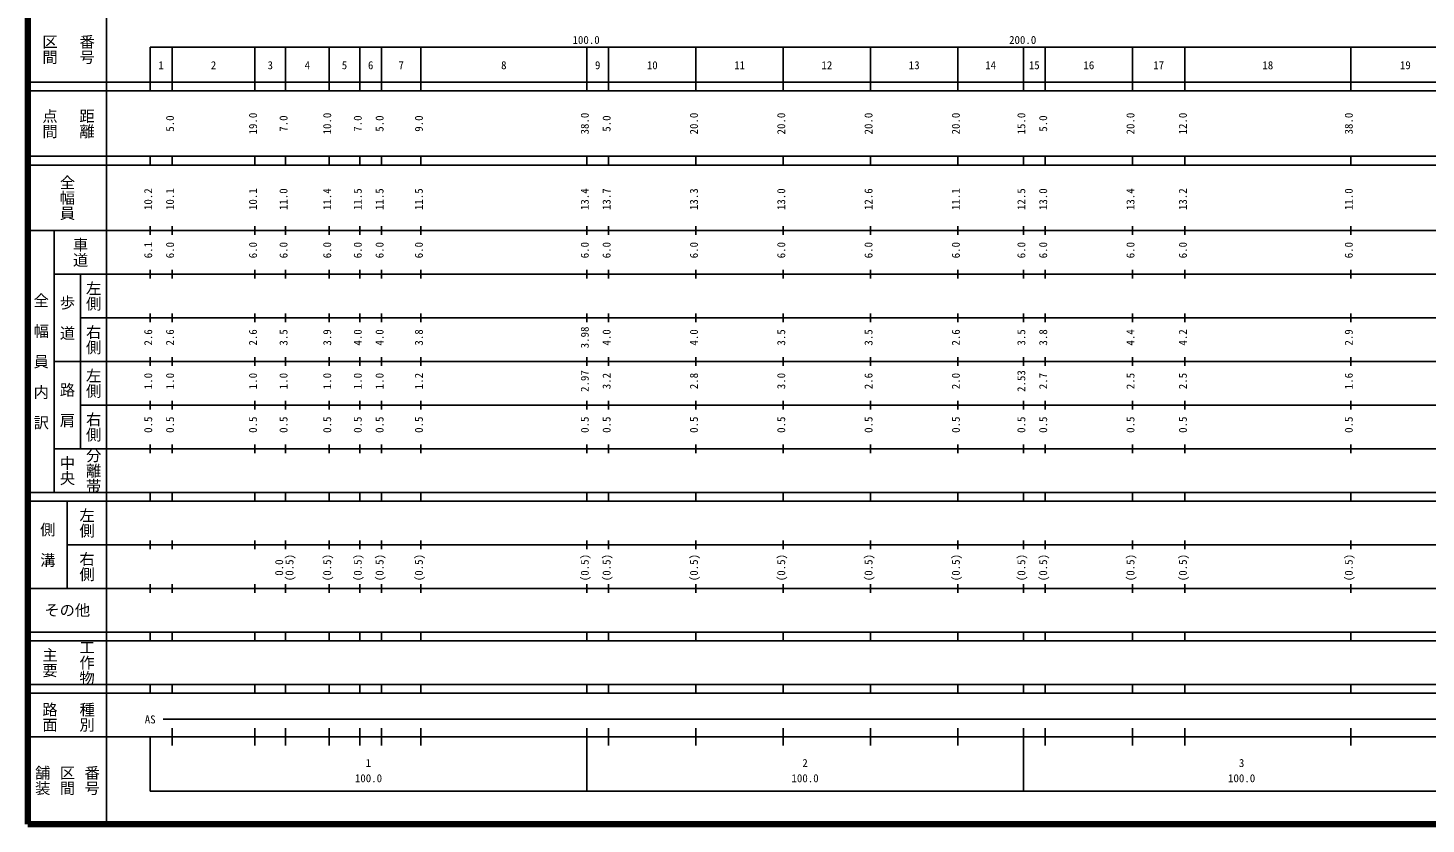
# Model space of a CAD drawing. Units: millimetres on the paper, enlarged 1000 times. Extents: x 40000 to 680000, y 20000 to 380000.
# Drawn here: x 40000 to 360242, y 20000 to 202409 of the extents above; entities that cross this region are included whole.
import ezdxf
from ezdxf.enums import TextEntityAlignment as Align

# ---------------------------------------------------------------- set-up
doc = ezdxf.new("R2010")
doc.units = ezdxf.units.MM
doc.header["$LTSCALE"] = 1000
doc.layers.add('M-TTL', color=2, linetype='Continuous', lineweight=140)
doc.layers.add('M-TTL-BAND', color=7, linetype='Continuous', lineweight=25)
doc.styles.add('@ＭＳ ゴシック', font='')
doc.styles.add('ＭＳ ゴシック', font='')
doc.styles.get('@ＭＳ ゴシック').set_extended_font_data('@MS Gothic')
doc.styles.get('ＭＳ ゴシック').set_extended_font_data('MS Gothic')

msp = doc.modelspace()

# ---------------------------------------------------------------- linework, layer by layer
at = {"layer": 'M-TTL'}
for p, q in [((40000, 380000), (40000, 20000)), ((40000, 20000), (680000, 20000))]:
    msp.add_line(p, q, dxfattribs=at)
at = {"layer": 'M-TTL-BAND'}
for p, q in [((58000, 370000), (58000, 20000)), ((68000, 198000), (579000, 198000)), ((68000, 198000), (68000, 188000)), ((73000, 188000), (73000, 198000)), ((92000, 188000), (92000, 198000)), ((99000, 188000), (99000, 198000)), ((109000, 188000), (109000, 198000)), ((116000, 188000), (116000, 198000)), ((121000, 188000), (121000, 198000)), ((130000, 188000), (130000, 198000)), ((168000, 188000), (168000, 198000)), ((173000, 188000), (173000, 198000)), ((193000, 188000), (193000, 198000)), ((213000, 188000), (213000, 198000)), ((233000, 188000), (233000, 198000)), ((253000, 188000), (253000, 198000)), ((268000, 188000), (268000, 198000)), ((273000, 188000), (273000, 198000)), ((293000, 188000), (293000, 198000)), ((305000, 188000), (305000, 198000)), ((343000, 188000), (343000, 198000)), ((40000, 190000), (579000, 190000)), ((40000, 188000), (579000, 188000)), ((40000, 173000), (579000, 173000)), ((68000, 171000), (68000, 173000)), ((73000, 171000), (73000, 173000)), ((92000, 171000), (92000, 173000)), ((99000, 171000), (99000, 173000)), ((109000, 171000), (109000, 173000)), ((116000, 171000), (116000, 173000)), ((121000, 171000), (121000, 173000)), ((130000, 171000), (130000, 173000)), ((168000, 171000), (168000, 173000)), ((173000, 171000), (173000, 173000)), ((193000, 171000), (193000, 173000)), ((213000, 171000), (213000, 173000)), ((233000, 171000), (233000, 173000)), ((253000, 171000), (253000, 173000)), ((268000, 171000), (268000, 173000)), ((273000, 171000), (273000, 173000)), ((293000, 171000), (293000, 173000)), ((305000, 171000), (305000, 173000)), ((343000, 171000), (343000, 173000)), ((40000, 171000), (579000, 171000)), ((68000, 155000), (68000, 157000)), ((73000, 155000), (73000, 157000)), ((92000, 155000), (92000, 157000)), ((99000, 155000), (99000, 157000)), ((109000, 155000), (109000, 157000)), ((116000, 155000), (116000, 157000)), ((121000, 155000), (121000, 157000)), ((130000, 155000), (130000, 157000)), ((168000, 155000), (168000, 157000)), ((173000, 155000), (173000, 157000)), ((193000, 155000), (193000, 157000)), ((213000, 155000), (213000, 157000)), ((233000, 155000), (233000, 157000)), ((253000, 155000), (253000, 157000)), ((268000, 155000), (268000, 157000)), ((273000, 155000), (273000, 157000)), ((293000, 155000), (293000, 157000)), ((305000, 155000), (305000, 157000)), ((343000, 155000), (343000, 157000)), ((40000, 156000), (579000, 156000)), ((46000, 96000), (46000, 156000)), ((46000, 146000), (579000, 146000)), ((52000, 146000), (52000, 106000)), ((68000, 145000), (68000, 147000)), ((73000, 145000), (73000, 147000)), ((92000, 145000), (92000, 147000)), ((99000, 145000), (99000, 147000)), ((109000, 145000), (109000, 147000)), ((116000, 145000), (116000, 147000)), ((121000, 145000), (121000, 147000)), ((130000, 145000), (130000, 147000)), ((168000, 145000), (168000, 147000)), ((173000, 145000), (173000, 147000)), ((193000, 145000), (193000, 147000)), ((213000, 145000), (213000, 147000)), ((233000, 145000), (233000, 147000)), ((253000, 145000), (253000, 147000)), ((268000, 145000), (268000, 147000)), ((273000, 145000), (273000, 147000)), ((293000, 145000), (293000, 147000)), ((305000, 145000), (305000, 147000)), ((343000, 145000), (343000, 147000)), ((52000, 136000), (579000, 136000)), ((68000, 135000), (68000, 137000)), ((73000, 135000), (73000, 137000)), ((92000, 135000), (92000, 137000)), ((99000, 135000), (99000, 137000)), ((109000, 135000), (109000, 137000)), ((116000, 135000), (116000, 137000)), ((121000, 135000), (121000, 137000)), ((130000, 135000), (130000, 137000)), ((168000, 135000), (168000, 137000)), ((173000, 135000), (173000, 137000)), ((193000, 135000), (193000, 137000)), ((213000, 135000), (213000, 137000)), ((233000, 135000), (233000, 137000)), ((253000, 135000), (253000, 137000)), ((268000, 135000), (268000, 137000)), ((273000, 135000), (273000, 137000)), ((293000, 135000), (293000, 137000)), ((305000, 135000), (305000, 137000)), ((343000, 135000), (343000, 137000)), ((46000, 126000), (579000, 126000)), ((68000, 125000), (68000, 127000)), ((73000, 125000), (73000, 127000)), ((92000, 125000), (92000, 127000)), ((99000, 125000), (99000, 127000)), ((109000, 125000), (109000, 127000)), ((116000, 125000), (116000, 127000)), ((121000, 125000), (121000, 127000)), ((130000, 125000), (130000, 127000)), ((168000, 125000), (168000, 127000)), ((173000, 125000), (173000, 127000)), ((193000, 125000), (193000, 127000)), ((213000, 125000), (213000, 127000)), ((233000, 125000), (233000, 127000)), ((253000, 125000), (253000, 127000)), ((268000, 125000), (268000, 127000)), ((273000, 125000), (273000, 127000)), ((293000, 125000), (293000, 127000)), ((305000, 125000), (305000, 127000)), ((343000, 125000), (343000, 127000)), ((52000, 116000), (579000, 116000)), ((68000, 115000), (68000, 117000)), ((73000, 115000), (73000, 117000)), ((92000, 115000), (92000, 117000)), ((99000, 115000), (99000, 117000)), ((109000, 115000), (109000, 117000)), ((116000, 115000), (116000, 117000)), ((121000, 115000), (121000, 117000)), ((130000, 115000), (130000, 117000)), ((168000, 115000), (168000, 117000)), ((173000, 115000), (173000, 117000)), ((193000, 115000), (193000, 117000)), ((213000, 115000), (213000, 117000)), ((233000, 115000), (233000, 117000)), ((253000, 115000), (253000, 117000)), ((268000, 115000), (268000, 117000)), ((273000, 115000), (273000, 117000)), ((293000, 115000), (293000, 117000)), ((305000, 115000), (305000, 117000)), ((343000, 115000), (343000, 117000)), ((46000, 106000), (579000, 106000)), ((68000, 105000), (68000, 107000)), ((73000, 105000), (73000, 107000)), ((92000, 105000), (92000, 107000)), ((99000, 105000), (99000, 107000)), ((109000, 105000), (109000, 107000)), ((116000, 105000), (116000, 107000)), ((121000, 105000), (121000, 107000)), ((130000, 105000), (130000, 107000)), ((168000, 105000), (168000, 107000)), ((173000, 105000), (173000, 107000)), ((193000, 105000), (193000, 107000)), ((213000, 105000), (213000, 107000)), ((233000, 105000), (233000, 107000)), ((253000, 105000), (253000, 107000)), ((268000, 105000), (268000, 107000)), ((273000, 105000), (273000, 107000)), ((293000, 105000), (293000, 107000)), ((305000, 105000), (305000, 107000)), ((343000, 105000), (343000, 107000)), ((40000, 96000), (579000, 96000)), ((40000, 94000), (579000, 94000)), ((49000, 94000), (49000, 74000)), ((68000, 94000), (68000, 96000)), ((73000, 94000), (73000, 96000)), ((92000, 94000), (92000, 96000)), ((99000, 94000), (99000, 96000)), ((109000, 94000), (109000, 96000)), ((116000, 94000), (116000, 96000)), ((121000, 94000), (121000, 96000)), ((130000, 94000), (130000, 96000)), ((168000, 94000), (168000, 96000)), ((173000, 94000), (173000, 96000)), ((193000, 94000), (193000, 96000)), ((213000, 94000), (213000, 96000)), ((233000, 94000), (233000, 96000)), ((253000, 94000), (253000, 96000)), ((268000, 94000), (268000, 96000)), ((273000, 94000), (273000, 96000)), ((293000, 94000), (293000, 96000)), ((305000, 94000), (305000, 96000)), ((343000, 94000), (343000, 96000)), ((49000, 84000), (579000, 84000)), ((68000, 83000), (68000, 85000)), ((73000, 83000), (73000, 85000)), ((92000, 83000), (92000, 85000)), ((99000, 83000), (99000, 85000)), ((109000, 83000), (109000, 85000)), ((116000, 83000), (116000, 85000)), ((121000, 83000), (121000, 85000)), ((130000, 83000), (130000, 85000)), ((168000, 83000), (168000, 85000)), ((173000, 83000), (173000, 85000)), ((193000, 83000), (193000, 85000)), ((213000, 83000), (213000, 85000)), ((233000, 83000), (233000, 85000)), ((253000, 83000), (253000, 85000)), ((268000, 83000), (268000, 85000)), ((273000, 83000), (273000, 85000)), ((293000, 83000), (293000, 85000)), ((305000, 83000), (305000, 85000)), ((343000, 83000), (343000, 85000)), ((40000, 74000), (579000, 74000)), ((68000, 73000), (68000, 75000)), ((73000, 73000), (73000, 75000)), ((92000, 73000), (92000, 75000)), ((99000, 73000), (99000, 75000)), ((109000, 73000), (109000, 75000)), ((116000, 73000), (116000, 75000)), ((121000, 73000), (121000, 75000)), ((130000, 73000), (130000, 75000)), ((168000, 73000), (168000, 75000)), ((173000, 73000), (173000, 75000)), ((193000, 73000), (193000, 75000)), ((213000, 73000), (213000, 75000)), ((233000, 73000), (233000, 75000)), ((253000, 73000), (253000, 75000)), ((268000, 73000), (268000, 75000)), ((273000, 73000), (273000, 75000)), ((293000, 73000), (293000, 75000)), ((305000, 73000), (305000, 75000)), ((343000, 73000), (343000, 75000)), ((40000, 64000), (579000, 64000)), ((40000, 62000), (579000, 62000)), ((68000, 62000), (68000, 64000)), ((73000, 62000), (73000, 64000)), ((92000, 62000), (92000, 64000)), ((99000, 62000), (99000, 64000)), ((109000, 62000), (109000, 64000)), ((116000, 62000), (116000, 64000)), ((121000, 62000), (121000, 64000)), ((130000, 62000), (130000, 64000)), ((168000, 62000), (168000, 64000)), ((173000, 62000), (173000, 64000)), ((193000, 62000), (193000, 64000)), ((213000, 62000), (213000, 64000)), ((233000, 62000), (233000, 64000)), ((253000, 62000), (253000, 64000)), ((268000, 62000), (268000, 64000)), ((273000, 62000), (273000, 64000)), ((293000, 62000), (293000, 64000)), ((305000, 62000), (305000, 64000)), ((343000, 62000), (343000, 64000)), ((40000, 52000), (579000, 52000)), ((68000, 50000), (68000, 52000)), ((73000, 50000), (73000, 52000)), ((92000, 50000), (92000, 52000)), ((99000, 50000), (99000, 52000)), ((109000, 50000), (109000, 52000)), ((116000, 50000), (116000, 52000)), ((121000, 50000), (121000, 52000)), ((130000, 50000), (130000, 52000)), ((168000, 50000), (168000, 52000)), ((173000, 50000), (173000, 52000)), ((193000, 50000), (193000, 52000)), ((213000, 50000), (213000, 52000)), ((233000, 50000), (233000, 52000)), ((253000, 50000), (253000, 52000)), ((268000, 50000), (268000, 52000)), ((273000, 50000), (273000, 52000)), ((293000, 50000), (293000, 52000)), ((305000, 50000), (305000, 52000)), ((343000, 50000), (343000, 52000)), ((40000, 50000), (579000, 50000)), ((71000, 44000), (573000, 44000)), ((73000, 38000), (73000, 42000)), ((92000, 38000), (92000, 42000)), ((99000, 38000), (99000, 42000)), ((109000, 38000), (109000, 42000)), ((116000, 38000), (116000, 42000)), ((121000, 38000), (121000, 42000)), ((130000, 38000), (130000, 42000)), ((168000, 27500), (168000, 42000)), ((173000, 38000), (173000, 42000)), ((193000, 38000), (193000, 42000)), ((213000, 38000), (213000, 42000)), ((233000, 38000), (233000, 42000)), ((253000, 38000), (253000, 42000)), ((268000, 27500), (268000, 42000)), ((273000, 38000), (273000, 42000)), ((293000, 38000), (293000, 42000)), ((305000, 38000), (305000, 42000)), ((343000, 38000), (343000, 42000)), ((40000, 40000), (579000, 40000)), ((68000, 40000), (68000, 27500)), ((68000, 27500), (579000, 27500))]:
    msp.add_line(p, q, dxfattribs=at)

# ---------------------------------------------------------------- texts
at = {"layer": 'M-TTL-BAND', "style": '@ＭＳ ゴシック'}
for s, p in [('区間', (45000, 197500)), ('番号', (53500, 197500)), ('点間', (45000, 180500)), ('距離', (53500, 180500)), ('全幅員', (49000, 163500)), ('車道', (52000, 151000)), ('左側', (55000, 141000)), ('全\u3000幅\u3000員\u3000内\u3000訳', (43000, 126000)), ('歩\u3000道', (49000, 136000)), ('右側', (55000, 131000)), ('左側', (55000, 121000)), ('路\u3000肩', (49000, 116000)), ('右側', (55000, 111000)), ('分離帯', (55000, 101000)), ('中央', (49000, 101000)), ('左側', (53500, 89000)), ('側\u3000溝', (44500, 84000)), ('右側', (53500, 79000)), ('工作物', (53500, 57000)), ('主要', (45000, 57000)), ('路面', (45000, 44500)), ('種別', (53500, 44500)), ('舗装', (43333, 30000)), ('区間', (49000, 30000)), ('番号', (54667, 30000))]:
    msp.add_text(s, height=2566, rotation=270, dxfattribs=at).set_placement(p, align=Align.MIDDLE_CENTER)
at = {"layer": 'M-TTL-BAND', "style": 'ＭＳ ゴシック'}
for s, p in [('100.0', (167844, 198195)), ('200.0', (267844, 198195)), ('1', (70500, 192405)), ('2', (82500, 192405)), ('3', (95500, 192405)), ('4', (104000, 192405)), ('5', (112500, 192405)), ('6', (118500, 192405)), ('7', (125500, 192405)), ('8', (149000, 192405)), ('9', (170500, 192405)), ('10', (183000, 192405)), ('11', (203000, 192405)), ('12', (223000, 192405)), ('13', (243000, 192405)), ('14', (260500, 192405)), ('15', (270500, 192405)), ('16', (283000, 192405)), ('17', (299000, 192405)), ('18', (324000, 192405)), ('19', (355500, 192405)), ('AS', (68000, 42500)), ('1', (118000, 32523)), ('2', (218000, 32523)), ('3', (318000, 32523)), ('100.0', (118000, 29033)), ('100.0', (218000, 29033)), ('100.0', (318000, 29033))]:
    msp.add_text(s, height=1833, dxfattribs=at).set_placement(p, align=Align.BOTTOM_CENTER)
for s, p in [('19.0', (93000, 180500)), ('10.0', (110000, 180500)), ('38.0', (169000, 180500)), ('20.0', (194000, 180500)), ('20.0', (214000, 180500)), ('20.0', (234000, 180500)), ('20.0', (254000, 180500)), ('15.0', (269000, 180500)), ('20.0', (294000, 180500)), ('12.0', (306000, 180500)), ('38.0', (344000, 180500)), ('5.0', (74000, 180500)), ('7.0', (100000, 180500)), ('7.0', (117000, 180500)), ('5.0', (122000, 180500)), ('9.0', (131000, 180500)), ('5.0', (174000, 180500)), ('5.0', (274000, 180500)), ('10.2', (69000, 163174)), ('10.1', (74000, 163174)), ('10.1', (93000, 163174)), ('11.0', (100000, 163174)), ('11.4', (110000, 163174)), ('11.5', (117000, 163174)), ('11.5', (122000, 163174)), ('11.5', (131000, 163174)), ('13.4', (169000, 163174)), ('13.7', (174000, 163174)), ('13.3', (194000, 163174)), ('13.0', (214000, 163174)), ('12.6', (234000, 163174)), ('11.1', (254000, 163174)), ('12.5', (269000, 163174)), ('13.0', (274000, 163174)), ('13.4', (294000, 163174)), ('13.2', (306000, 163174)), ('11.0', (344000, 163174)), ('6.1', (69000, 151500)), ('6.0', (74000, 151500)), ('6.0', (93000, 151500)), ('6.0', (100000, 151500)), ('6.0', (110000, 151500)), ('6.0', (117000, 151500)), ('6.0', (122000, 151500)), ('6.0', (131000, 151500)), ('6.0', (169000, 151500)), ('6.0', (174000, 151500)), ('6.0', (194000, 151500)), ('6.0', (214000, 151500)), ('6.0', (234000, 151500)), ('6.0', (254000, 151500)), ('6.0', (269000, 151500)), ('6.0', (274000, 151500)), ('6.0', (294000, 151500)), ('6.0', (306000, 151500)), ('6.0', (344000, 151500)), ('2.6', (69000, 131500)), ('2.6', (74000, 131500)), ('2.6', (93000, 131500)), ('3.5', (100000, 131500)), ('3.9', (110000, 131500)), ('4.0', (117000, 131500)), ('4.0', (122000, 131500)), ('3.8', (131000, 131500)), ('3.98', (169000, 131500)), ('4.0', (174000, 131500)), ('4.0', (194000, 131500)), ('3.5', (214000, 131500)), ('3.5', (234000, 131500)), ('2.6', (254000, 131500)), ('3.5', (269000, 131500)), ('3.8', (274000, 131500)), ('4.4', (294000, 131500)), ('4.2', (306000, 131500)), ('2.9', (344000, 131500)), ('1.0', (69000, 121500)), ('1.0', (74000, 121500)), ('1.0', (93000, 121500)), ('1.0', (100000, 121500)), ('1.0', (110000, 121500)), ('1.0', (117000, 121500)), ('1.0', (122000, 121500)), ('1.2', (131000, 121500)), ('2.97', (169000, 121500)), ('3.2', (174000, 121500)), ('2.8', (194000, 121500)), ('3.0', (214000, 121500)), ('2.6', (234000, 121500)), ('2.0', (254000, 121500)), ('2.53', (269000, 121500)), ('2.7', (274000, 121500)), ('2.5', (294000, 121500)), ('2.5', (306000, 121500)), ('1.6', (344000, 121500)), ('0.5', (69000, 111500)), ('0.5', (74000, 111500)), ('0.5', (93000, 111500)), ('0.5', (100000, 111500)), ('0.5', (110000, 111500)), ('0.5', (117000, 111500)), ('0.5', (122000, 111500)), ('0.5', (131000, 111500)), ('0.5', (169000, 111500)), ('0.5', (174000, 111500)), ('0.5', (194000, 111500)), ('0.5', (214000, 111500)), ('0.5', (234000, 111500)), ('0.5', (254000, 111500)), ('0.5', (269000, 111500)), ('0.5', (274000, 111500)), ('0.5', (294000, 111500)), ('0.5', (306000, 111500)), ('0.5', (344000, 111500)), ('0.0', (99000, 78764)), ('(0.5)', (101370, 78764)), ('(0.5)', (110000, 78764)), ('(0.5)', (117000, 78764)), ('(0.5)', (122000, 78764)), ('(0.5)', (131000, 78764)), ('(0.5)', (169000, 78764)), ('(0.5)', (174000, 78764)), ('(0.5)', (194000, 78764)), ('(0.5)', (214000, 78764)), ('(0.5)', (234000, 78764)), ('(0.5)', (254000, 78764)), ('(0.5)', (269000, 78764)), ('(0.5)', (274000, 78764)), ('(0.5)', (294000, 78764)), ('(0.5)', (306000, 78764)), ('(0.5)', (344000, 78764))]:
    msp.add_text(s, height=1833, rotation=90, dxfattribs=at).set_placement(p, align=Align.BOTTOM_CENTER)
msp.add_text('その他', height=2566, dxfattribs=at).set_placement((49000, 69000), align=Align.MIDDLE_CENTER)

doc.saveas('drawing.dxf')
